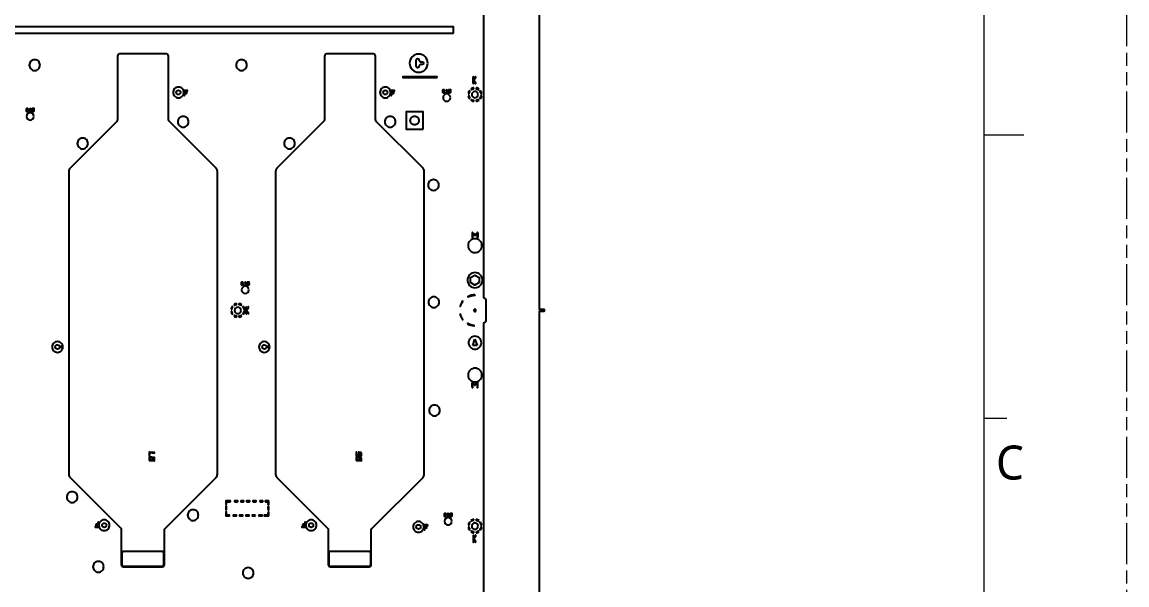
# Model space of a CAD drawing. Extents: x 2864 to 3941, y 2420 to 3182.
# Drawn here: x 3684.9 to 3941.2, y 2775.5 to 2906 of the extents above; entities that cross this region are included whole.
import ezdxf

# ---------------------------------------------------------------- set-up
doc = ezdxf.new("R2010")
doc.units = 0
doc.linetypes.add('PHANTOM', pattern=[29.5, 9.5, -1.5, 3, -1.5, 3, -1.5, 9.5])
doc.layers.get('0').update_dxf_attribs({"lineweight": 0})
doc.layers.add('0PAPERF', color=2, linetype='PHANTOM', lineweight=0, plot=False)
for name, color, linetype in [('btr2_panel_layer1', 7, 'Continuous'), ('susa-b_layer0', 1, 'Continuous'), ('鵬鼎', 5, 'Continuous')]:
    doc.layers.add(name, color=color, linetype=linetype)
doc.layers.add('備註', color=1, linetype='Continuous', lineweight=0)
doc.styles.get("Standard").update_dxf_attribs({"font": 'simplex.shx', "height": 2.7})

msp = doc.modelspace()

# ---------------------------------------------------------------- linework, layer by layer
at = {"lineweight": 0}
for p, q in [((3908.06702, 2441.38617), (3908.06702, 3142.38933)), ((3908.06702, 2879.84133), (3917.2562, 2879.84133)), ((3908.06702, 2814.20433), (3913.31798, 2814.20433))]:
    msp.add_line(p, q, dxfattribs=at)
at = {"layer": '0PAPERF'}
msp.add_line((3908.06702, 2441.38617), (3908.06702, 3124.92558), dxfattribs=at)
at = {"layer": 'btr2_panel_layer1'}
for p, q in [((3783.35363, 2889.60189), (3783.45297, 2889.60189)), ((3788.77217, 2889.97334), (3788.62873, 2890.11678)), ((3789.67299, 2890.55358), (3789.67299, 2890.75643)), ((3788.62874, 2888.23538), (3788.77217, 2888.37882)), ((3686.75085, 2885.25875), (3686.85018, 2885.25875)), ((3736.63384, 2845.02588), (3736.73318, 2845.02588)), ((3733.77217, 2839.97334), (3733.62873, 2840.11678)), ((3734.67299, 2840.55358), (3734.67299, 2840.75643)), ((3733.62874, 2838.23538), (3733.77217, 2838.37882)), ((3789.42299, 2831.05898), (3789.92299, 2832.47319)), ((3789.92299, 2832.47319), (3790.42299, 2831.05898)), ((3790.42299, 2831.05898), (3789.42299, 2831.05898)), ((3783.71216, 2791.39331), (3783.81149, 2791.39331)), ((3788.77217, 2789.97334), (3788.62873, 2790.11678)), ((3789.67299, 2790.55358), (3789.67299, 2790.75643)), ((3788.62874, 2788.23538), (3788.77217, 2788.37882))]:
    msp.add_line(p, q, dxfattribs=at)
at = {"layer": 'btr2_panel_layer1', "linetype": 'Continuous'}
for points in [[(3804.92299, 2643.67608), (3804.92299, 2838.97608), (3805.92299, 2838.97608, 1), (3805.92299, 2839.37608), (3804.92299, 2839.37608), (3804.92299, 3044.67608), (3804.92299, 3058.97608), (3805.92299, 3058.97608, 1), (3805.92299, 3059.37608), (3804.92299, 3059.37608), (3804.92299, 3080.67608), (3791.92299, 3080.67608), (3537.92299, 3080.67608), (3524.92299, 3080.67608), (3524.92299, 3059.37608), (3523.92299, 3059.37608, 1), (3523.92299, 3058.97608), (3524.92299, 3058.97608), (3524.92299, 3044.67608)], [(3537.92299, 3044.67608), (3791.92299, 3044.67608), (3791.92299, 3041.92608, 0.414215), (3790.67299, 3040.67608, 0.414215), (3791.92299, 3039.42608), (3791.92299, 3034.66941, -0.044688), (3792.42299, 3034.26645), (3792.42299, 3029.08572, -0.044688), (3791.92299, 3028.68276), (3791.92299, 2842.16941, -0.044688), (3792.42299, 2841.76645), (3792.42299, 2836.58572, -0.044688), (3791.92299, 2836.18276), (3791.92299, 2654.66941, -0.044688)], [(3789.61366, 2892.76598), (3789.61366, 2893.24533, 1), (3789.46366, 2893.24533), (3789.46366, 2891.80493, 1), (3789.61366, 2891.80493), (3789.61366, 2892.28428)], [(3790.09709, 2891.84751), (3789.62976, 2892.52513), (3790.09709, 2893.20275, 1), (3789.97361, 2893.28791), (3789.61366, 2892.76598)], [(3789.61366, 2892.28428), (3789.97361, 2891.76235, 1), (3790.09709, 2891.84751)], [(3723.2064, 2889.99201, 1), (3723.2064, 2890.14201), (3722.51103, 2890.14201, 0.414241), (3722.43603, 2890.06701), (3722.43603, 2889.54549)], [(3722.43603, 2889.54549), (3722.43603, 2889.02397, 1), (3722.58603, 2889.02397), (3722.58603, 2889.47049), (3723.03256, 2889.47049, 1), (3723.03256, 2889.62049), (3722.58603, 2889.62049), (3722.58603, 2889.99201), (3723.2064, 2889.99201)], [(3771.2064, 2889.99201, 1), (3771.2064, 2890.14201), (3770.51103, 2890.14201, 0.414241), (3770.43603, 2890.06701), (3770.43603, 2889.54549)], [(3770.43603, 2889.54549), (3770.43603, 2889.02397, 1), (3770.58603, 2889.02397), (3770.58603, 2889.47049), (3771.03256, 2889.47049, 1), (3771.03256, 2889.62049), (3770.58603, 2889.62049), (3770.58603, 2889.99201), (3771.2064, 2889.99201)], [(3783.45297, 2889.60189, 1), (3783.45297, 2889.70189), (3783.40363, 2889.70189), (3783.40363, 2890.24792, 0.669786), (3783.31812, 2890.28312), (3783.21894, 2890.18394, 1), (3783.28965, 2890.11323), (3783.30363, 2890.12721)], [(3783.30363, 2890.12721), (3783.30363, 2889.70189), (3783.25429, 2889.70189, 1), (3783.25429, 2889.60189), (3783.35363, 2889.60189)], [(3788.34264, 2889.42608), (3788.54549, 2889.42608, -0.106992), (3788.77217, 2889.97334)], [(3788.77217, 2888.37882, -0.106993), (3788.54549, 2888.92608), (3788.34264, 2888.92608)], [(3788.98229, 2890.47033), (3789.12573, 2890.3269, -0.106991), (3789.67299, 2890.55358)], [(3790.17299, 2890.75643), (3790.17299, 2890.55358, -0.106992), (3790.72025, 2890.3269), (3790.86368, 2890.47033)], [(3791.21724, 2890.11678), (3791.0738, 2889.97334, -0.106991), (3791.30048, 2889.42608), (3791.50333, 2889.42608)], [(3791.50333, 2888.92608), (3791.30048, 2888.92608, -0.106992), (3791.0738, 2888.37882), (3791.21724, 2888.23538)], [(3686.85018, 2885.25875, 1), (3686.85018, 2885.35875), (3686.80085, 2885.35875), (3686.80085, 2885.90477, 0.669786), (3686.71534, 2885.93997), (3686.61615, 2885.84079, 1), (3686.68686, 2885.77008), (3686.70085, 2885.78406)], [(3789.67299, 2887.59573), (3789.67299, 2887.79858, -0.106992), (3789.12573, 2888.02527), (3788.98229, 2887.88183)], [(3790.86368, 2887.88183), (3790.72025, 2888.02527, -0.106991), (3790.17299, 2887.79858), (3790.17299, 2887.59573)], [(3686.70085, 2885.78406), (3686.70085, 2885.35875), (3686.65151, 2885.35875, 1), (3686.65151, 2885.25875), (3686.75085, 2885.25875)], [(3790.63398, 2856.11177), (3790.63398, 2857.10515, 0.63678), (3790.46976, 2857.18181), (3789.93795, 2856.73863), (3789.40613, 2857.18181, 0.63678), (3789.24192, 2857.10515), (3789.24192, 2856.11177, 1), (3789.44192, 2856.11177), (3789.44192, 2856.89164)], [(3789.44192, 2856.89164), (3789.87393, 2856.53163, 0.362064), (3790.00197, 2856.53163), (3790.43398, 2856.89164)], [(3790.43398, 2856.89164), (3790.43398, 2856.11177, 1), (3790.63398, 2856.11177)], [(3736.73318, 2845.02588, 1), (3736.73318, 2845.12588), (3736.68384, 2845.12588), (3736.68384, 2845.67191, 0.669786), (3736.59833, 2845.70711), (3736.49915, 2845.60792, 1), (3736.56986, 2845.53721), (3736.58384, 2845.5512)], [(3736.58384, 2845.5512), (3736.58384, 2845.12588), (3736.5345, 2845.12588, 1), (3736.5345, 2845.02588), (3736.63384, 2845.02588)], [(3788.31183, 2842.39542, 1), (3788.35658, 2842.306, -0.113856), (3789.88606, 2842.67589)], [(3733.34264, 2839.42608), (3733.54549, 2839.42608, -0.106992), (3733.77217, 2839.97334)], [(3733.98229, 2840.47033), (3734.12573, 2840.3269, -0.106991), (3734.67299, 2840.55358)], [(3735.17299, 2840.75643), (3735.17299, 2840.55358, -0.106992), (3735.72025, 2840.3269), (3735.86368, 2840.47033)], [(3736.21724, 2840.11678), (3736.0738, 2839.97334, -0.106991), (3736.30048, 2839.42608), (3736.50333, 2839.42608)], [(3736.94032, 2839.41165), (3736.94032, 2839.891, 1), (3736.79032, 2839.891), (3736.79032, 2838.4506, 1), (3736.94032, 2838.4506), (3736.94032, 2838.92995)], [(3737.42375, 2838.49318), (3736.95642, 2839.1708), (3737.42375, 2839.84842, 1), (3737.30027, 2839.93358), (3736.94032, 2839.41165)], [(3733.77217, 2838.37882, -0.106993), (3733.54549, 2838.92608), (3733.34264, 2838.92608)], [(3734.67299, 2837.59573), (3734.67299, 2837.79858, -0.106992), (3734.12573, 2838.02527), (3733.98229, 2837.88183)], [(3735.86368, 2837.88183), (3735.72025, 2838.02527, -0.106991), (3735.17299, 2837.79858), (3735.17299, 2837.59573)], [(3736.50333, 2838.92608), (3736.30048, 2838.92608, -0.106992), (3736.0738, 2838.37882), (3736.21724, 2838.23538)], [(3736.94032, 2838.92995), (3737.30027, 2838.40802, 1), (3737.42375, 2838.49318)], [(3787.13326, 2837.06245, -0.096875), (3786.54251, 2838.26923, 1), (3786.44592, 2838.24332)], [(3789.69934, 2835.68324, -0.109398), (3788.24562, 2836.1042, 1), (3788.1977, 2836.01643)], [(3790.62141, 2821.38057), (3790.62141, 2822.37395, 0.63678), (3790.4572, 2822.45061), (3789.92538, 2822.00743), (3789.39357, 2822.45061, 0.63678), (3789.22936, 2822.37395), (3789.22936, 2821.38057, 1), (3789.42936, 2821.38057), (3789.42936, 2822.16044)], [(3789.42936, 2822.16044), (3789.86137, 2821.80044, 0.362064), (3789.9894, 2821.80044), (3790.42141, 2822.16044)], [(3790.42141, 2822.16044), (3790.42141, 2821.38057, 1), (3790.62141, 2821.38057)], [(3783.81149, 2791.39331, 1), (3783.81149, 2791.49331), (3783.76216, 2791.49331), (3783.76216, 2792.03934, 0.669786), (3783.67665, 2792.07454), (3783.57746, 2791.97535, 1), (3783.64817, 2791.90464), (3783.66216, 2791.91863)], [(3783.66216, 2791.91863), (3783.66216, 2791.49331), (3783.61282, 2791.49331, 1), (3783.61282, 2791.39331), (3783.71216, 2791.39331)], [(3778.89753, 2789.29118, 1), (3778.89753, 2789.44118), (3778.20216, 2789.44118, 0.414241), (3778.12716, 2789.36618), (3778.12716, 2788.84465)], [(3778.12716, 2788.84465), (3778.12716, 2788.32313, 1), (3778.27716, 2788.32313), (3778.27716, 2788.76965), (3778.72368, 2788.76965, 1), (3778.72368, 2788.91965), (3778.27716, 2788.91965), (3778.27716, 2789.29118), (3778.89753, 2789.29118)], [(3788.34264, 2789.42608), (3788.54549, 2789.42608, -0.106992), (3788.77217, 2789.97334)], [(3788.77217, 2788.37882, -0.106993), (3788.54549, 2788.92608), (3788.34264, 2788.92608)], [(3788.98229, 2790.47033), (3789.12573, 2790.3269, -0.106991), (3789.67299, 2790.55358)], [(3790.17299, 2790.75643), (3790.17299, 2790.55358, -0.106992), (3790.72025, 2790.3269), (3790.86368, 2790.47033)], [(3791.21724, 2790.11678), (3791.0738, 2789.97334, -0.106991), (3791.30048, 2789.42608), (3791.50333, 2789.42608)], [(3791.50333, 2788.92608), (3791.30048, 2788.92608, -0.106992), (3791.0738, 2788.37882), (3791.21724, 2788.23538)], [(3789.67299, 2787.59573), (3789.67299, 2787.79858, -0.106992), (3789.12573, 2788.02527), (3788.98229, 2787.88183)], [(3789.64686, 2786.48666), (3789.64686, 2786.96601, 1), (3789.49686, 2786.96601), (3789.49686, 2785.52561, 1), (3789.64686, 2785.52561), (3789.64686, 2786.00496)], [(3790.13029, 2785.56819), (3789.66297, 2786.24581), (3790.13029, 2786.92343, 1), (3790.00681, 2787.00859), (3789.64686, 2786.48666)], [(3789.64686, 2786.00496), (3790.00681, 2785.48303, 1), (3790.13029, 2785.56819)], [(3790.86368, 2787.88183), (3790.72025, 2788.02527, -0.106991), (3790.17299, 2787.79858), (3790.17299, 2787.59573)]]:
    msp.add_lwpolyline(points, format="xyb", dxfattribs=at)
for points in [[(3784.92299, 2903.42608), (3784.92299, 2904.92608), (3544.92299, 2904.92608), (3544.92299, 2903.42608)], [(3781.18981, 2893.11439), (3781.18981, 2893.31439), (3773.18981, 2893.31439), (3773.18981, 2893.11439)], [(3777.92299, 2881.17608), (3777.92299, 2885.17608), (3773.92299, 2885.17608), (3773.92299, 2881.17608)], [(3790.92299, 2845.59873), (3789.92299, 2845.02138), (3788.92299, 2845.59873), (3788.92299, 2846.75343), (3789.92299, 2847.33078), (3790.92299, 2846.75343)], [(3715.44865, 2804.41919), (3714.9655, 2804.46674), (3714.47011, 2804.5155), (3714.47011, 2805.05513), (3714.95309, 2805.0076), (3714.95326, 2805.00758), (3715.44865, 2804.95882)], [(3763.44865, 2804.41919), (3762.9655, 2804.46674), (3762.47011, 2804.5155), (3762.47011, 2805.05513), (3762.95309, 2805.0076), (3762.95326, 2805.00758), (3763.44865, 2804.95882)], [(3763.44865, 2805.56919), (3763.02188, 2805.61119), (3763.02188, 2806.15083), (3763.44865, 2806.10882)]]:
    msp.add_lwpolyline(points, close=True, dxfattribs=at)
for points in [[(3689.03473, 2896.01539, 0.414215), (3687.78473, 2897.26539, 0.414215), (3686.53473, 2896.01539, 0.414215), (3687.78473, 2894.76539, 0.414215)], [(3730.16006, 2801.17197), (3730.16006, 2871.43116, 0.198849), (3729.8672, 2872.13805), (3719.11182, 2882.89342, -0.198916), (3718.81896, 2883.60056), (3718.81896, 2898.11361, 0.414068), (3718.31884, 2898.61348), (3707.52384, 2898.61348, 0.414218), (3707.02396, 2898.11361), (3707.02396, 2883.60056, -0.198916), (3706.7311, 2882.89342), (3695.97877, 2872.14109, 0.198916), (3695.68591, 2871.43396), (3695.68591, 2801.13412, 0.198917), (3695.97877, 2800.42699), (3707.73302, 2788.67273, -0.198625), (3707.87918, 2788.31957), (3707.87918, 2780.23882, 0.414364), (3708.37931, 2779.73869), (3717.37929, 2779.73869, 0.414217), (3717.87916, 2780.23882), (3717.87916, 2788.26978, -0.198853), (3718.02562, 2788.62326), (3729.8672, 2800.46483, 0.198917)], [(3737.03473, 2896.01539, 0.414215), (3735.78473, 2897.26539, 0.414215), (3734.53473, 2896.01539, 0.414215), (3735.78473, 2894.76539, 0.414215)], [(3778.16006, 2801.17197), (3778.16006, 2871.43116, 0.198849), (3777.8672, 2872.13805), (3767.11182, 2882.89342, -0.198916), (3766.81896, 2883.60056), (3766.81896, 2898.11361, 0.414068), (3766.31884, 2898.61348), (3755.52384, 2898.61348, 0.414218), (3755.02396, 2898.11361), (3755.02396, 2883.60056, -0.198916), (3754.7311, 2882.89342), (3743.97877, 2872.14109, 0.198916), (3743.68591, 2871.43396), (3743.68591, 2801.13412, 0.198917), (3743.97877, 2800.42699), (3755.73302, 2788.67273, -0.198625), (3755.87918, 2788.31957), (3755.87918, 2780.23882, 0.414364), (3756.37931, 2779.73869), (3765.37929, 2779.73869, 0.414217), (3765.87916, 2780.23882), (3765.87916, 2788.26978, -0.198853), (3766.02562, 2788.62326), (3777.8672, 2800.46483, 0.198917)], [(3778.9666, 2896.46813, 0.414215), (3776.8666, 2898.56813, 0.414215), (3774.7666, 2896.46813, 0.414215), (3776.8666, 2894.36813, 0.414215)], [(3777.7166, 2896.16813), (3777.4166, 2896.16813, 0.414217), (3776.9166, 2895.66813, -1), (3776.3166, 2895.66813), (3776.3166, 2897.26813, -1), (3776.9166, 2897.26813, 0.414217), (3777.4166, 2896.76813), (3777.7166, 2896.76813, -1)], [(3722.37788, 2889.69478, 0.414215), (3721.12788, 2890.94478, 0.414215), (3719.87788, 2889.69478, 0.414215), (3721.12788, 2888.44478, 0.414215)], [(3721.62788, 2889.69478, -0.414217), (3721.12788, 2889.19478, -0.414217), (3720.62788, 2889.69478, -0.414217), (3721.12788, 2890.19478, -0.414217)], [(3770.37788, 2889.69478, 0.414215), (3769.12788, 2890.94478, 0.414215), (3767.87788, 2889.69478, 0.414215), (3769.12788, 2888.44478, 0.414215)], [(3769.62788, 2889.69478, -0.414217), (3769.12788, 2889.19478, -0.414217), (3768.62788, 2889.69478, -0.414217), (3769.12788, 2890.19478, -0.414217)], [(3782.88766, 2889.71588, 1), (3782.81695, 2889.78659), (3782.73226, 2889.70189), (3782.575, 2889.70189), (3782.50495, 2889.77194), (3782.50495, 2890.12787), (3782.575, 2890.19792), (3782.73226, 2890.19792), (3782.81695, 2890.11323, 1), (3782.88766, 2890.18394), (3782.78848, 2890.28312, 0.200121), (3782.75297, 2890.29792), (3782.55429, 2890.29792, 0.200121), (3782.51878, 2890.28312), (3782.41975, 2890.18409, 0.200121), (3782.40495, 2890.14858), (3782.40495, 2889.75123, 0.200121), (3782.41975, 2889.71572), (3782.51878, 2889.61669, 0.200121), (3782.55429, 2889.60189), (3782.75297, 2889.60189, 0.200121), (3782.78848, 2889.61669)], [(3784.20888, 2888.48525, 0.414215), (3783.35888, 2889.33525, 0.414215), (3782.50888, 2888.48525, 0.414215), (3783.35888, 2887.63525, 0.414215)], [(3784.3023, 2889.75123), (3784.3023, 2889.94991, 0.200121), (3784.2875, 2889.98542), (3784.18848, 2890.08444, 0.200121), (3784.15297, 2890.09924), (3783.90495, 2890.09924), (3783.90495, 2890.19792), (3784.2523, 2890.19792, 1), (3784.2523, 2890.29792), (3783.85495, 2890.29792, 0.414253), (3783.80495, 2890.24792), (3783.80495, 2890.04924, 0.414253), (3783.85495, 2889.99924), (3784.13226, 2889.99924), (3784.2023, 2889.9292), (3784.2023, 2889.77194), (3784.13226, 2889.70189), (3783.975, 2889.70189), (3783.89031, 2889.78659, 1), (3783.8196, 2889.71588), (3783.91878, 2889.61669, 0.200121), (3783.95429, 2889.60189), (3784.15297, 2889.60189, 0.200121), (3784.18848, 2889.61669), (3784.2875, 2889.71572, 0.200121)], [(3790.67299, 2889.17608, 0.414216), (3789.92299, 2889.92608, 0.414216), (3789.17299, 2889.17608, 0.414216), (3789.92299, 2888.42608, 0.414216)], [(3686.28488, 2885.37273, 1), (3686.21417, 2885.44344), (3686.12947, 2885.35875), (3685.97222, 2885.35875), (3685.90217, 2885.42879), (3685.90217, 2885.78472), (3685.97222, 2885.85477), (3686.12947, 2885.85477), (3686.21417, 2885.77008, 1), (3686.28488, 2885.84079), (3686.18569, 2885.93997, 0.200121), (3686.15018, 2885.95477), (3685.95151, 2885.95477, 0.200121), (3685.916, 2885.93997), (3685.81697, 2885.84094, 0.200121), (3685.80217, 2885.80543), (3685.80217, 2885.40808, 0.200121), (3685.81697, 2885.37257), (3685.916, 2885.27355, 0.200121), (3685.95151, 2885.25875), (3686.15018, 2885.25875, 0.200121), (3686.18569, 2885.27355)], [(3687.69952, 2885.40808), (3687.69952, 2885.60676, 0.200121), (3687.68472, 2885.64227), (3687.58569, 2885.7413, 0.200121), (3687.55018, 2885.7561), (3687.30217, 2885.7561), (3687.30217, 2885.85477), (3687.64952, 2885.85477, 1), (3687.64952, 2885.95477), (3687.25217, 2885.95477, 0.414253), (3687.20217, 2885.90477), (3687.20217, 2885.7061, 0.414253), (3687.25217, 2885.6561), (3687.52947, 2885.6561), (3687.59952, 2885.58605), (3687.59952, 2885.42879), (3687.52947, 2885.35875), (3687.37222, 2885.35875), (3687.28753, 2885.44344, 1), (3687.21682, 2885.37273), (3687.316, 2885.27355, 0.200121), (3687.35151, 2885.25875), (3687.55018, 2885.25875, 0.200121), (3687.58569, 2885.27355), (3687.68472, 2885.37257, 0.200121)], [(3687.60609, 2884.1421, 0.414215), (3686.75609, 2884.9921, 0.414215), (3685.90609, 2884.1421, 0.414215), (3686.75609, 2883.2921, 0.414215)], [(3723.49662, 2882.88402, 0.414215), (3722.24662, 2884.13402, 0.414215), (3720.99662, 2882.88402, 0.414215), (3722.24662, 2881.63402, 0.414215)], [(3771.49662, 2882.88402, 0.414215), (3770.24662, 2884.13402, 0.414215), (3768.99662, 2882.88402, 0.414215), (3770.24662, 2881.63402, 0.414215)], [(3776.92299, 2883.17608, -0.414216), (3775.92299, 2882.17608, -0.414216), (3774.92299, 2883.17608, -0.414216), (3775.92299, 2884.17608, -0.414216)], [(3700.16743, 2877.8672, 0.414215), (3698.91743, 2879.1172, 0.414215), (3697.66743, 2877.8672, 0.414215), (3698.91743, 2876.6172, 0.414215)], [(3748.16743, 2877.8672, 0.414215), (3746.91743, 2879.1172, 0.414215), (3745.66743, 2877.8672, 0.414215), (3746.91743, 2876.6172, 0.414215)], [(3781.54411, 2868.22529, 0.414215), (3780.29411, 2869.47529, 0.414215), (3779.04411, 2868.22529, 0.414215), (3780.29411, 2866.97529, 0.414215)], [(3791.52299, 2854.17608, 0.414215), (3789.92299, 2855.77608, 0.414215), (3788.32299, 2854.17608, 0.414215), (3789.92299, 2852.57608, 0.414215)], [(3791.67299, 2846.17608, 0.414215), (3789.92299, 2847.92608, 0.414215), (3788.17299, 2846.17608, 0.414215), (3789.92299, 2844.42608, 0.414215)], [(3736.16787, 2845.13986, 1), (3736.09716, 2845.21057), (3736.01247, 2845.12588), (3735.85521, 2845.12588), (3735.78516, 2845.19593), (3735.78516, 2845.55186), (3735.85521, 2845.62191), (3736.01247, 2845.62191), (3736.09716, 2845.53721, 1), (3736.16787, 2845.60792), (3736.06869, 2845.70711, 0.200121), (3736.03318, 2845.72191), (3735.8345, 2845.72191, 0.200121), (3735.79899, 2845.70711), (3735.69996, 2845.60808, 0.200121), (3735.68516, 2845.57257), (3735.68516, 2845.17522, 0.200121), (3735.69996, 2845.13971), (3735.79899, 2845.04068, 0.200121), (3735.8345, 2845.02588), (3736.03318, 2845.02588, 0.200121), (3736.06869, 2845.04068)], [(3737.58251, 2845.17522), (3737.58251, 2845.37389, 0.200121), (3737.56771, 2845.4094), (3737.46869, 2845.50843, 0.200121), (3737.43318, 2845.52323), (3737.18516, 2845.52323), (3737.18516, 2845.62191), (3737.53251, 2845.62191, 1), (3737.53251, 2845.72191), (3737.13516, 2845.72191, 0.414253), (3737.08516, 2845.67191), (3737.08516, 2845.47323, 0.414253), (3737.13516, 2845.42323), (3737.41247, 2845.42323), (3737.48251, 2845.35318), (3737.48251, 2845.19593), (3737.41247, 2845.12588), (3737.25521, 2845.12588), (3737.17052, 2845.21057, 1), (3737.09981, 2845.13986), (3737.19899, 2845.04068, 0.200121), (3737.2345, 2845.02588), (3737.43318, 2845.02588, 0.200121), (3737.46869, 2845.04068), (3737.56771, 2845.13971, 0.200121)], [(3737.48909, 2843.90924, 0.414215), (3736.63909, 2844.75924, 0.414215), (3735.78909, 2843.90924, 0.414215), (3736.63909, 2843.05924, 0.414215)], [(3781.63176, 2841.07448, 0.414215), (3780.38176, 2842.32448, 0.414215), (3779.13176, 2841.07448, 0.414215), (3780.38176, 2839.82448, 0.414215)], [(3735.67299, 2839.17608, 0.414216), (3734.92299, 2839.92608, 0.414216), (3734.17299, 2839.17608, 0.414216), (3734.92299, 2838.42608, 0.414216)], [(3787.10538, 2841.25239, 1), (3787.02487, 2841.31172, 0.091503), (3786.45349, 2840.13658, 1), (3786.54986, 2840.1099, -0.091503)], [(3790.17299, 2839.17608, 0.414222), (3789.92299, 2839.42608, 0.414222), (3789.67299, 2839.17608, 0.414222), (3789.92299, 2838.92608, 0.414222)], [(3791.42299, 2831.67608, 0.414215), (3789.92299, 2833.17608, 0.414215), (3788.42299, 2831.67608, 0.414215), (3789.92299, 2830.17608, 0.414215)], [(3694.30742, 2830.69013, 0.414215), (3693.05742, 2831.94013, 0.414215), (3691.80742, 2830.69013, 0.414215), (3693.05742, 2829.44013, 0.414215)], [(3694.00857, 2830.54013), (3693.53439, 2830.54013, -0.327544), (3693.05742, 2830.19013, -0.414217), (3692.55742, 2830.69013, -0.414217), (3693.05742, 2831.19013, -0.327542), (3693.53439, 2830.84013), (3694.00857, 2830.84013)], [(3742.30742, 2830.69013, 0.414215), (3741.05742, 2831.94013, 0.414215), (3739.80742, 2830.69013, 0.414215), (3741.05742, 2829.44013, 0.414215)], [(3742.00857, 2830.54013), (3741.53439, 2830.54013, -0.327544), (3741.05742, 2830.19013, -0.414217), (3740.55742, 2830.69013, -0.414217), (3741.05742, 2831.19013, -0.327542), (3741.53439, 2830.84013), (3742.00857, 2830.84013)], [(3791.52299, 2824.17608, 0.414215), (3789.92299, 2825.77608, 0.414215), (3788.32299, 2824.17608, 0.414215), (3789.92299, 2822.57608, 0.414215)], [(3781.79122, 2815.96592, 0.414215), (3780.54122, 2817.21592, 0.414215), (3779.29122, 2815.96592, 0.414215), (3780.54122, 2814.71592, 0.414215)], [(3715.51727, 2806.22767), (3714.41373, 2806.33628, 0.444303), (3714.34512, 2806.27386), (3714.34512, 2805.60885, 1), (3714.47011, 2805.60885), (3714.47011, 2806.20513), (3715.50503, 2806.10327, 1)], [(3715.57365, 2804.35051), (3715.57365, 2805.01519, 0.387065), (3715.51727, 2805.07767), (3714.41373, 2805.18628, 0.444303), (3714.34512, 2805.12386), (3714.34512, 2804.45912, 0.387065), (3714.40149, 2804.39665), (3715.50503, 2804.28804, 0.444609)], [(3763.57365, 2805.50051), (3763.57365, 2806.16519, 0.387065), (3763.51727, 2806.22767), (3762.9655, 2806.28197, 0.444609), (3762.89688, 2806.2195), (3762.89688, 2805.62349), (3762.47011, 2805.6655), (3762.47011, 2806.27408, 1), (3762.34512, 2806.27408), (3762.34512, 2805.60912, 0.387065), (3762.40149, 2805.54665), (3763.50503, 2805.43804, 0.444609)], [(3763.57365, 2804.35051), (3763.57365, 2805.01519, 0.387065), (3763.51727, 2805.07767), (3762.41373, 2805.18628, 0.444303), (3762.34512, 2805.12386), (3762.34512, 2804.45912, 0.387065), (3762.40149, 2804.39665), (3763.50503, 2804.28804, 0.444609)], [(3697.75143, 2795.88785, 0.414215), (3696.50143, 2797.13785, 0.414215), (3695.25143, 2795.88785, 0.414215), (3696.50143, 2794.63785, 0.414215)], [(3733.15926, 2794.82852, 1), (3733.15926, 2795.02852), (3732.19369, 2795.02852, 0.414228), (3732.09369, 2794.92852), (3732.09369, 2794.29302, 1), (3732.29369, 2794.29302), (3732.29369, 2794.82852)], [(3732.29369, 2793.11687), (3732.29369, 2793.71687, 1), (3732.09369, 2793.71687), (3732.09369, 2793.11687, 1)], [(3734.80737, 2794.82852, 1), (3734.80737, 2795.02852), (3734.18937, 2795.02852, 1), (3734.18937, 2794.82852)], [(3736.26137, 2794.82852, 1), (3736.26137, 2795.02852), (3735.64337, 2795.02852, 1), (3735.64337, 2794.82852)], [(3737.64608, 2794.82852, 1), (3737.64608, 2795.02852), (3737.02808, 2795.02852, 1), (3737.02808, 2794.82852)], [(3739.09318, 2794.82852, 1), (3739.09318, 2795.02852), (3738.47518, 2795.02852, 1), (3738.47518, 2794.82852)], [(3740.67546, 2794.82852, 1), (3740.67546, 2795.02852), (3740.05746, 2795.02852, 1), (3740.05746, 2794.82852)], [(3742.09369, 2794.21218), (3742.09369, 2794.92852, 0.414228), (3741.99369, 2795.02852), (3741.30562, 2795.02852, 1), (3741.30562, 2794.82852), (3741.89369, 2794.82852), (3741.89369, 2794.21218, 1)], [(3742.09369, 2793.00053), (3742.09369, 2793.60053, 1), (3741.89369, 2793.60053), (3741.89369, 2793.00053, 1)], [(3725.76814, 2791.7116, 0.414215), (3724.51814, 2792.9616, 0.414215), (3723.26814, 2791.7116, 0.414215), (3724.51814, 2790.4616, 0.414215)], [(3732.92613, 2791.52852, 1), (3732.92613, 2791.72852), (3732.29369, 2791.72852), (3732.29369, 2792.43376, 1), (3732.09369, 2792.43376), (3732.09369, 2791.62852, 0.414228), (3732.19369, 2791.52852)], [(3734.53512, 2791.52852, 1), (3734.53512, 2791.72852), (3733.91712, 2791.72852, 1), (3733.91712, 2791.52852)], [(3735.98912, 2791.52852, 1), (3735.98912, 2791.72852), (3735.37112, 2791.72852, 1), (3735.37112, 2791.52852)], [(3737.44768, 2791.52852, 1), (3737.44768, 2791.72852), (3736.82968, 2791.72852, 1), (3736.82968, 2791.52852)], [(3738.89746, 2791.52852, 1), (3738.89746, 2791.72852), (3738.27946, 2791.72852, 1), (3738.27946, 2791.52852)], [(3740.48847, 2791.52852, 1), (3740.48847, 2791.72852), (3739.87047, 2791.72852, 1), (3739.87047, 2791.52852)], [(3742.09369, 2791.62852), (3742.09369, 2792.28825, 1), (3741.89369, 2792.28825), (3741.89369, 2791.72852), (3741.10579, 2791.72852, 1), (3741.10579, 2791.52852), (3741.99369, 2791.52852, 0.414228)], [(3783.24619, 2791.50729, 1), (3783.17548, 2791.578), (3783.09078, 2791.49331), (3782.93353, 2791.49331), (3782.86348, 2791.56336), (3782.86348, 2791.91929), (3782.93353, 2791.98934), (3783.09078, 2791.98934), (3783.17548, 2791.90464, 1), (3783.24619, 2791.97535), (3783.147, 2792.07454, 0.200121), (3783.11149, 2792.08934), (3782.91282, 2792.08934, 0.200121), (3782.87731, 2792.07454), (3782.77828, 2791.97551, 0.200121), (3782.76348, 2791.94), (3782.76348, 2791.54265, 0.200121), (3782.77828, 2791.50714), (3782.87731, 2791.40811, 0.200121), (3782.91282, 2791.39331), (3783.11149, 2791.39331, 0.200121), (3783.147, 2791.40811)], [(3784.5674, 2790.27667, 0.414215), (3783.7174, 2791.12667, 0.414215), (3782.8674, 2790.27667, 0.414215), (3783.7174, 2789.42667, 0.414215)], [(3784.66083, 2791.54265), (3784.66083, 2791.74132, 0.200121), (3784.64603, 2791.77683), (3784.547, 2791.87586, 0.200121), (3784.51149, 2791.89066), (3784.26348, 2791.89066), (3784.26348, 2791.98934), (3784.61083, 2791.98934, 1), (3784.61083, 2792.08934), (3784.21348, 2792.08934, 0.414253), (3784.16348, 2792.03934), (3784.16348, 2791.84066, 0.414253), (3784.21348, 2791.79066), (3784.49078, 2791.79066), (3784.56083, 2791.72061), (3784.56083, 2791.56336), (3784.49078, 2791.49331), (3784.33353, 2791.49331), (3784.24884, 2791.578, 1), (3784.17813, 2791.50729), (3784.27731, 2791.40811, 0.200121), (3784.31282, 2791.39331), (3784.51149, 2791.39331, 0.200121), (3784.547, 2791.40811), (3784.64603, 2791.50714, 0.200121)], [(3702.61558, 2788.99688), (3702.61558, 2789.5184), (3702.61558, 2790.03992, 1), (3702.46558, 2790.03992), (3702.46558, 2789.5934), (3702.01906, 2789.5934, 1), (3702.01906, 2789.4434), (3702.46558, 2789.4434), (3702.46558, 2789.07188), (3701.84522, 2789.07188, 1), (3701.84522, 2788.92188), (3702.54058, 2788.92188, 0.414241)], [(3705.17374, 2789.36911, 0.414215), (3703.92374, 2790.61911, 0.414215), (3702.67374, 2789.36911, 0.414215), (3703.92374, 2788.11911, 0.414215)], [(3704.42374, 2789.36911, -0.414217), (3703.92374, 2788.86911, -0.414217), (3703.42374, 2789.36911, -0.414217), (3703.92374, 2789.86911, -0.414217)], [(3750.61558, 2788.99688), (3750.61558, 2789.5184), (3750.61558, 2790.03992, 1), (3750.46558, 2790.03992), (3750.46558, 2789.5934), (3750.01906, 2789.5934, 1), (3750.01906, 2789.4434), (3750.46558, 2789.4434), (3750.46558, 2789.07188), (3749.84522, 2789.07188, 1), (3749.84522, 2788.92188), (3750.54058, 2788.92188, 0.414241)], [(3753.17374, 2789.36911, 0.414215), (3751.92374, 2790.61911, 0.414215), (3750.67374, 2789.36911, 0.414215), (3751.92374, 2788.11911, 0.414215)], [(3752.42374, 2789.36911, -0.414217), (3751.92374, 2788.86911, -0.414217), (3751.42374, 2789.36911, -0.414217), (3751.92374, 2789.86911, -0.414217)], [(3778.06901, 2788.99394, 0.414215), (3776.81901, 2790.24394, 0.414215), (3775.56901, 2788.99394, 0.414215), (3776.81901, 2787.74394, 0.414215)], [(3777.31901, 2788.99394, -0.414217), (3776.81901, 2788.49394, -0.414217), (3776.31901, 2788.99394, -0.414217), (3776.81901, 2789.49394, -0.414217)], [(3790.67299, 2789.17608, 0.414216), (3789.92299, 2789.92608, 0.414216), (3789.17299, 2789.17608, 0.414216), (3789.92299, 2788.42608, 0.414216)], [(3703.80883, 2779.73481, 0.414215), (3702.55883, 2780.98481, 0.414215), (3701.30883, 2779.73481, 0.414215), (3702.55883, 2778.48481, 0.414215)], [(3738.57405, 2778.29874, 0.414215), (3737.32405, 2779.54874, 0.414215), (3736.07405, 2778.29874, 0.414215), (3737.32405, 2777.04874, 0.414215)]]:
    msp.add_lwpolyline(points, format="xyb", close=True, dxfattribs=at)
at = {"layer": 'btr2_panel_layer1'}
for centre, radius, start, end in [((3789.92299, 2889.17608), 1.6, 143.989402, 171.010778), ((3789.92299, 2889.17608), 1.6, 188.989389, 216.010785), ((3789.92298, 2889.17608), 1.6, 98.989222, 126.010598), ((3789.92299, 2889.17608), 1.6, 53.989402, 81.010778), ((3789.92299, 2889.17608), 1.6, 8.989222, 36.010598), ((3789.92299, 2889.17608), 1.6, 323.989402, 351.010778), ((3789.92299, 2889.17608), 1.6, 233.989373, 261.01066), ((3789.92299, 2889.17608), 1.6, 278.989222, 306.010598), ((3789.923, 2839.17608), 3.6, 90.604704, 116.586317), ((3789.88553, 2842.72589), 0.05, 270.604478, 90.604478), ((3734.92299, 2839.17608), 1.6, 143.989402, 171.010778), ((3734.92298, 2839.17608), 1.6, 98.989222, 126.010598), ((3734.92299, 2839.17608), 1.6, 53.989402, 81.010778), ((3734.92299, 2839.17608), 1.6, 8.989222, 36.010598), ((3734.92299, 2839.17608), 1.6, 188.989389, 216.010785), ((3734.92299, 2839.17608), 1.6, 233.989373, 261.01066), ((3734.92299, 2839.17608), 1.6, 278.989222, 306.010598), ((3734.92299, 2839.17608), 1.6, 323.989402, 351.010778), ((3789.92299, 2839.17608), 3.6, 195.016745, 217.149412), ((3787.09341, 2837.03225), 0.05, 217.150077, 37.150077), ((3789.92298, 2839.17609), 3.6, 241.363944, 266.336558), ((3789.69615, 2835.63334), 0.05, 266.33628, 86.33628), ((3789.92299, 2789.17608), 1.6, 143.989402, 171.010778), ((3789.92299, 2789.17608), 1.6, 188.989389, 216.010785), ((3789.92298, 2789.17608), 1.6, 98.989222, 126.010598), ((3789.92299, 2789.17608), 1.6, 53.989402, 81.010778), ((3789.92299, 2789.17608), 1.6, 8.989222, 36.010598), ((3789.92299, 2789.17608), 1.6, 323.989402, 351.010778), ((3789.92299, 2789.17608), 1.6, 233.989373, 261.01066), ((3789.92299, 2789.17608), 1.6, 278.989222, 306.010598)]:
    msp.add_arc(centre, radius, start, end, dxfattribs=at)
at = {"layer": 'susa-b_layer0', "linetype": 'Continuous'}
for points in [[(3717.7293, 2780.23881), (3717.7293, 2782.94518, 0.414219), (3717.37929, 2783.2952), (3708.37931, 2783.2952, 0.414222), (3708.02904, 2782.94518), (3708.02904, 2780.23881, 0.414218), (3708.37931, 2779.88855), (3717.37929, 2779.88855, 0.414217)], [(3765.7293, 2780.23881), (3765.7293, 2782.94518, 0.414219), (3765.37929, 2783.2952), (3756.37931, 2783.2952, 0.414222), (3756.02904, 2782.94518), (3756.02904, 2780.23881, 0.414218), (3756.37931, 2779.88855), (3765.37929, 2779.88855, 0.414217)]]:
    msp.add_lwpolyline(points, format="xyb", close=True, dxfattribs=at)
at = {"layer": '備註', "color": 2, "linetype": 'PHANTOM', "lineweight": 0}
msp.add_line((3941.15578, 2420.38233), (3941.15578, 3181.78733), dxfattribs=at)

# ---------------------------------------------------------------- texts
at = {"layer": '鵬鼎', "insert": (3910.7722, 2807.84154), "char_height": 7.87644, "width": 14.8568792, "attachment_point": 1}
msp.add_mtext('{\\fMicrosoft JhengHei|b0|i0|c136|p0;\\C0;C}', dxfattribs=at)

doc.saveas('drawing.dxf')
